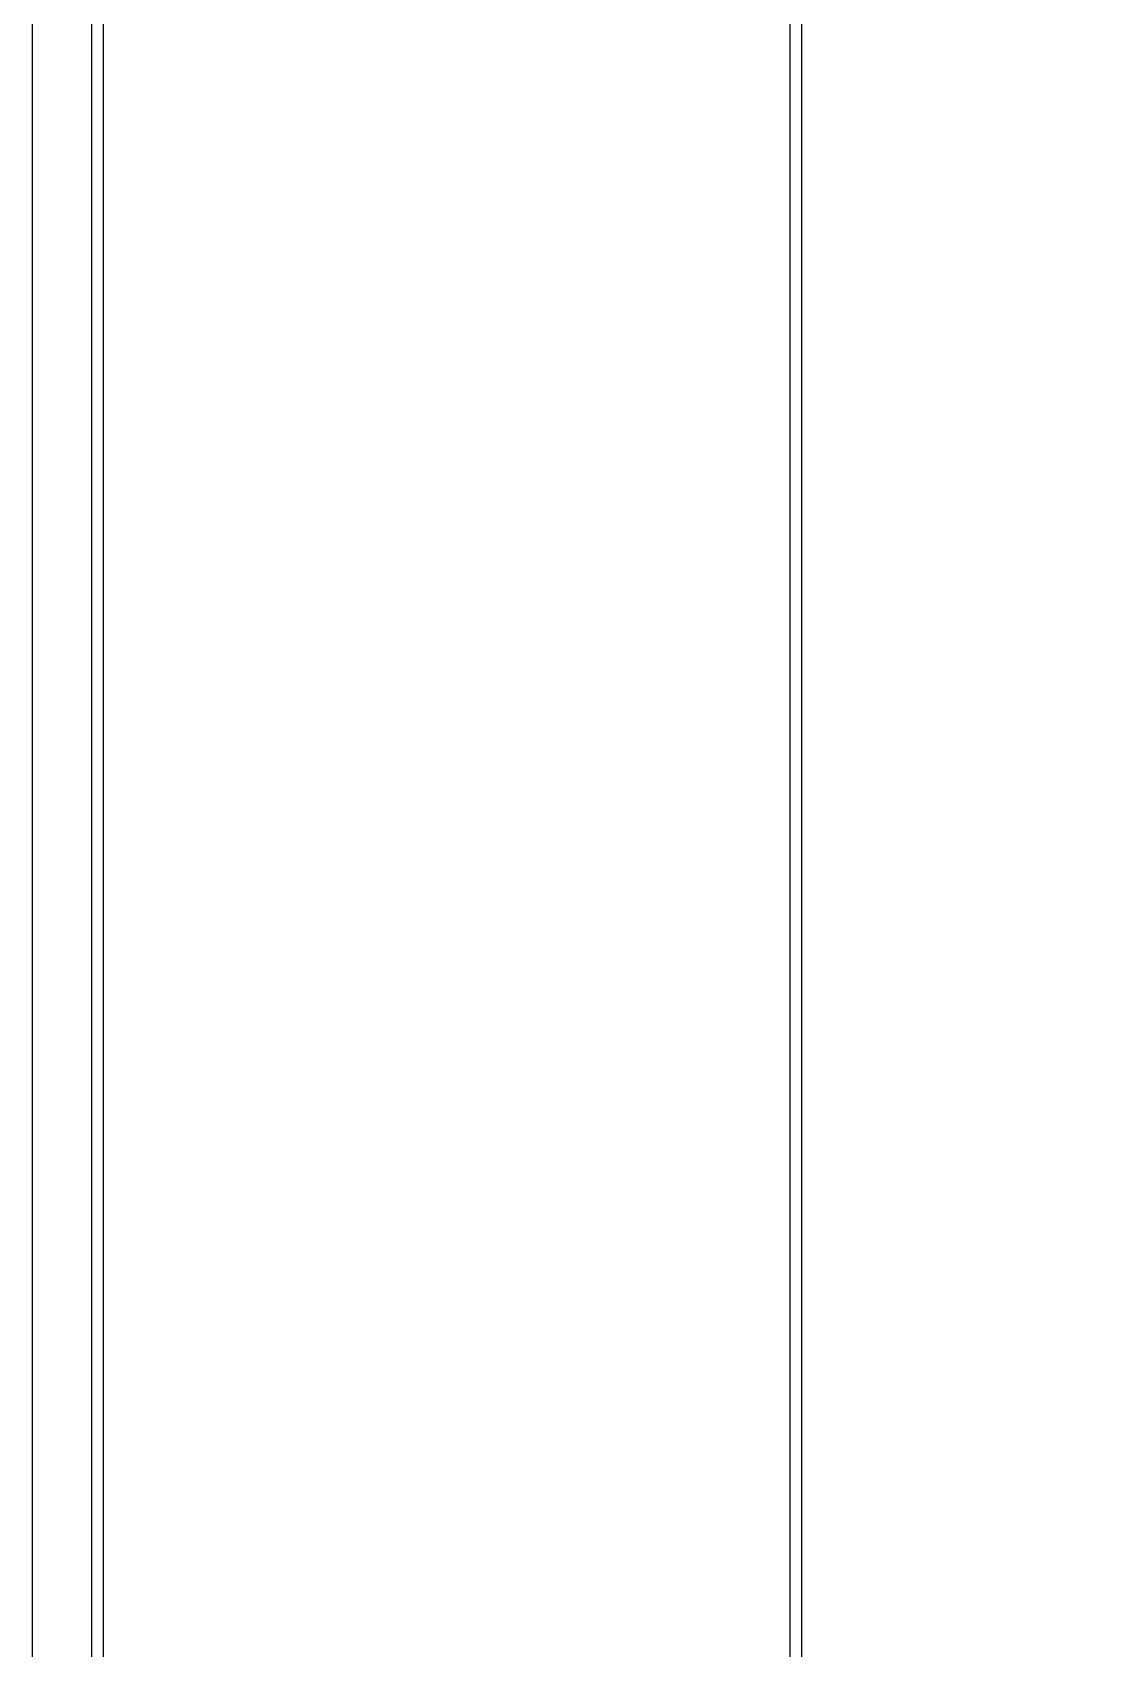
# Model space of a CAD drawing. Header units: inches. Extents: x 78 to 199, y 70 to 92.
# Drawn here: x 121.73 to 128.03, y 75.01 to 84.46 of the extents above; entities that cross this region are included whole.
import ezdxf

# ---------------------------------------------------------------- set-up
doc = ezdxf.new("R2010")
doc.units = ezdxf.units.IN
doc.header["$MEASUREMENT"] = 0

msp = doc.modelspace()

# ---------------------------------------------------------------- linework, layer by layer
for p, q in [((126.2322, 91.9454), (126.2322, 70.6159)), ((122.1481, 87.8585), (122.1481, 70.6159)), ((126.1632, 87.8585), (126.1632, 70.6159))]:
    msp.add_line(p, q)
for points in [[(121.7339, 70.2707), (152.873, 70.2707), (152.873, 92.2906), (121.7339, 92.2906)], [(122.0791, 70.6159), (152.5279, 70.6159), (152.5279, 91.9454), (122.0791, 91.9454)]]:
    msp.add_lwpolyline(points, close=True)

doc.saveas('drawing.dxf')
